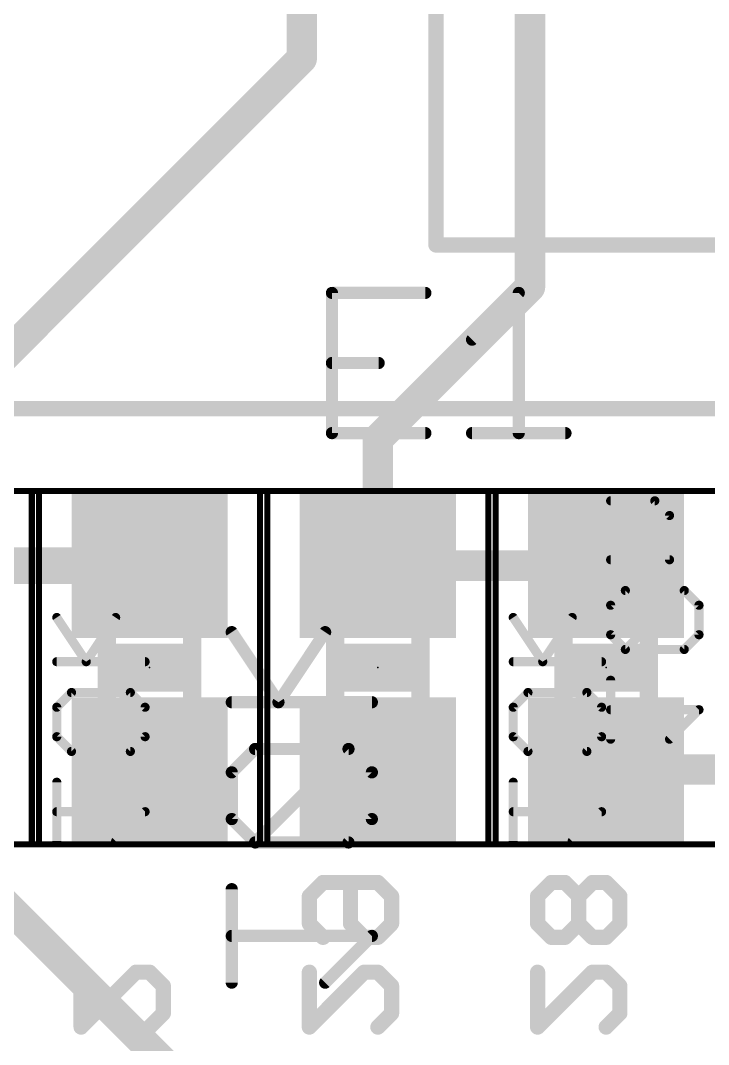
# Model space of a CAD drawing. Extents: x -0.1 to 85.2, y -25.2 to 58.4.
# Drawn here: x 62.42 to 68.17, y 34.32 to 42.86 of the extents above; entities that cross this region are included whole.
import ezdxf

# ---------------------------------------------------------------- set-up
doc = ezdxf.new("R2010")
doc.units = 0
for name, color, linetype in [('16', 175, 'CONTINUOUS'), ('21', 253, 'CONTINUOUS'), ('24', 7, 'CONTINUOUS'), ('25', 253, 'CONTINUOUS'), ('26', 253, 'CONTINUOUS'), ('28', 253, 'CONTINUOUS'), ('30', 253, 'CONTINUOUS'), ('32', 253, 'CONTINUOUS'), ('36', 253, 'CONTINUOUS'), ('40', 175, 'CONTINUOUS'), ('49', 253, 'CONTINUOUS'), ('52', 253, 'CONTINUOUS')]:
    doc.layers.add(name, color=color, linetype=linetype)

# ---------------------------------------------------------------- blocks, each defined once
blk = doc.blocks.new('RECT')
blk.add_solid([(-0.5, -0.5), (0.5, -0.5), (-0.5, 0.5), (0.5, 0.5)])

msp = doc.modelspace()

# ---------------------------------------------------------------- linework, layer by layer
at = {"layer": '16'}
for points, const_width in [([(66.675, 40.64), (66.675, 47.705)], 0.254), ([(64.77, 42.545), (64.77, 44.37)], 0.254), ([(61.61, 39.385), (64.77, 42.545)], 0.254), ([(65.405, 39.37), (66.675, 40.64)], 0.254), ([(65.405, 38.315), (65.405, 39.37)], 0.254), ([(61.595, 38.315), (63.5, 38.315)], 0.3048), ([(65.405, 38.315), (67.31, 38.315)], 0.254), ([(67.31, 36.615), (69.215, 36.615)], 0.254), ([(68.58, 29.21), (61.595, 36.195)], 0.254)]:
    msp.add_lwpolyline(points, dxfattribs=dict(at, const_width=const_width))
for points, const_width in [([(64.8149, 42.5001, 1), (64.7251, 42.5899)], 0.127), ([(64.7065, 42.545, 1), (64.8335, 42.545)], 0.127), ([(66.7199, 40.5951, 1), (66.6301, 40.6849)], 0.127), ([(66.6115, 40.64, 1), (66.7385, 40.64)], 0.127), ([(65.4685, 39.37, 1), (65.3415, 39.37)], 0.127), ([(65.3601, 39.4149, 1), (65.4499, 39.3251)], 0.127), ([(63.5, 38.2388, 1), (63.5, 38.3912)], 0.1524), ([(65.405, 38.3785, 1), (65.405, 38.2515)], 0.127), ([(67.31, 38.2515, 1), (67.31, 38.3785)], 0.127), ([(65.3415, 38.315, 1), (65.4685, 38.315)], 0.127), ([(67.31, 36.6785, 1), (67.31, 36.5515)], 0.127)]:
    msp.add_lwpolyline(points, format="xyb", dxfattribs=dict(at, const_width=const_width))
at = {"layer": '21', "const_width": 0.127}
for points in [[(65.89, 52.99), (65.89, 40.99)], [(65.89, 40.99), (78.89, 40.99)]]:
    msp.add_lwpolyline(points, dxfattribs=at)
at = {"layer": '21', "const_width": 0.0635}
for points in [[(65.89, 41.0218, 1), (65.89, 40.9582)], [(65.8582, 40.99, 1), (65.9218, 40.99)]]:
    msp.add_lwpolyline(points, format="xyb", dxfattribs=at)
at = {"layer": '24'}
for p in [(63.5, 37.465), (65.405, 37.465), (67.31, 37.465)]:
    msp.add_point(p, dxfattribs=at)
at = {"layer": '25', "const_width": 0.1016}
for points in [[(65.8016, 40.5902), (65.022, 40.5902)], [(65.022, 40.5902), (65.022, 39.4208)], [(66.1914, 40.2004), (66.5812, 40.5902)], [(66.5812, 40.5902), (66.5812, 39.4208)], [(65.022, 40.0055), (65.4118, 40.0055)], [(65.022, 39.4208), (65.8016, 39.4208)], [(66.1914, 39.4208), (66.971, 39.4208)]]:
    msp.add_lwpolyline(points, dxfattribs=at)
at = {"layer": '25', "const_width": 0.0508}
for points in [[(65.022, 40.6156, 1), (65.022, 40.5648)], [(65.0474, 40.5902, 1), (64.9966, 40.5902)], [(65.8016, 40.5648, 1), (65.8016, 40.6156)], [(66.6066, 40.5902, 1), (66.5558, 40.5902)], [(66.5992, 40.5722, 1), (66.5632, 40.6082)], [(66.1734, 40.2184, 1), (66.2094, 40.1824)], [(65.022, 40.0309, 1), (65.022, 39.9801)], [(65.4118, 39.9801, 1), (65.4118, 40.0309)], [(65.022, 39.4462, 1), (65.022, 39.3954)], [(65.8016, 39.3954, 1), (65.8016, 39.4462)], [(66.1914, 39.4462, 1), (66.1914, 39.3954)], [(66.971, 39.3954, 1), (66.971, 39.4462)], [(64.9966, 39.4208, 1), (65.0474, 39.4208)], [(66.5558, 39.4208, 1), (66.6066, 39.4208)]]:
    msp.add_lwpolyline(points, format="xyb", dxfattribs=at)
at = {"layer": '26', "const_width": 0.127}
for points in [[(64.8335, 35.5585), (64.9479, 35.6729)], [(64.9479, 35.6729), (65.4055, 35.6729)], [(65.1767, 35.3297), (65.1767, 35.6729)], [(65.4055, 35.6729), (65.5199, 35.5585)], [(66.8529, 35.6729), (66.7385, 35.5585)], [(66.9673, 35.6729), (66.8529, 35.6729)], [(67.0817, 35.5585), (66.9673, 35.6729)], [(67.1961, 35.6729), (67.0817, 35.5585)], [(67.3105, 35.6729), (67.1961, 35.6729)], [(67.4249, 35.5585), (67.3105, 35.6729)], [(64.8335, 35.3297), (64.8335, 35.5585)], [(65.5199, 35.5585), (65.5199, 35.3297)], [(66.7385, 35.5585), (66.7385, 35.3297)], [(67.0817, 35.3297), (67.0817, 35.5585)], [(67.4249, 35.3297), (67.4249, 35.5585)], [(64.9479, 35.2153), (64.8335, 35.3297)], [(65.2911, 35.2153), (65.1767, 35.3297)], [(65.5199, 35.3297), (65.4055, 35.2153)], [(66.7385, 35.3297), (66.8529, 35.2153)], [(66.9673, 35.2153), (67.0817, 35.3297)], [(67.0817, 35.3297), (67.1961, 35.2153)], [(67.3105, 35.2153), (67.4249, 35.3297)], [(65.4055, 35.2153), (65.2911, 35.2153)], [(66.8529, 35.2153), (66.9673, 35.2153)], [(67.1961, 35.2153), (67.3105, 35.2153)], [(62.9285, 34.9245), (62.9285, 34.4669)], [(62.9285, 34.4669), (63.3861, 34.9245)], [(63.3861, 34.9245), (63.5005, 34.9245)], [(63.5005, 34.9245), (63.6149, 34.8101)], [(64.8335, 34.9245), (64.8335, 34.4669)], [(64.8335, 34.4669), (65.2911, 34.9245)], [(65.2911, 34.9245), (65.4055, 34.9245)], [(65.4055, 34.9245), (65.5199, 34.8101)], [(66.7385, 34.9245), (66.7385, 34.4669)], [(66.7385, 34.4669), (67.1961, 34.9245)], [(67.1961, 34.9245), (67.3105, 34.9245)], [(67.3105, 34.9245), (67.4249, 34.8101)], [(63.6149, 34.8101), (63.6149, 34.5813)], [(65.5199, 34.8101), (65.5199, 34.5813)], [(67.4249, 34.8101), (67.4249, 34.5813)], [(63.6149, 34.5813), (63.5005, 34.4669)], [(65.5199, 34.5813), (65.4055, 34.4669)], [(67.4249, 34.5813), (67.3105, 34.4669)]]:
    msp.add_lwpolyline(points, dxfattribs=at)
at = {"layer": '26', "const_width": 0.0635}
for points in [[(64.9479, 35.7047, 1), (64.9479, 35.6412)], [(64.9703, 35.6505, 1), (64.9254, 35.6954)], [(65.2084, 35.6729, 1), (65.1449, 35.6729)], [(65.4279, 35.6954, 1), (65.383, 35.6505)], [(65.4055, 35.6412, 1), (65.4055, 35.7047)], [(66.8529, 35.7047, 1), (66.8529, 35.6412)], [(66.8753, 35.6505, 1), (66.8304, 35.6954)], [(66.9897, 35.6954, 1), (66.9448, 35.6505)], [(66.9673, 35.6412, 1), (66.9673, 35.7047)], [(67.1961, 35.7047, 1), (67.1961, 35.6412)], [(67.2185, 35.6505, 1), (67.1736, 35.6954)], [(67.3329, 35.6954, 1), (67.288, 35.6505)], [(67.3105, 35.6412, 1), (67.3105, 35.7047)], [(64.8653, 35.5585, 1), (64.8017, 35.5585)], [(65.5516, 35.5585, 1), (65.4881, 35.5585)], [(66.7703, 35.5585, 1), (66.7067, 35.5585)], [(67.1134, 35.5585, 1), (67.0499, 35.5585)], [(67.4566, 35.5585, 1), (67.3931, 35.5585)], [(64.811, 35.581, 1), (64.856, 35.5361)], [(65.4974, 35.5361, 1), (65.5423, 35.581)], [(66.716, 35.581, 1), (66.761, 35.5361)], [(67.0592, 35.581, 1), (67.1041, 35.5361)], [(67.0592, 35.5361, 1), (67.1041, 35.581)], [(67.4024, 35.5361, 1), (67.4473, 35.581)], [(64.8017, 35.3297, 1), (64.8653, 35.3297)], [(64.856, 35.3522, 1), (64.811, 35.3073)], [(65.1991, 35.3522, 1), (65.1542, 35.3073)], [(65.1449, 35.3297, 1), (65.2084, 35.3297)], [(65.4881, 35.3297, 1), (65.5516, 35.3297)], [(65.5423, 35.3073, 1), (65.4974, 35.3522)], [(66.7067, 35.3297, 1), (66.7703, 35.3297)], [(66.761, 35.3522, 1), (66.716, 35.3073)], [(67.0499, 35.3297, 1), (67.1134, 35.3297)], [(67.1041, 35.3522, 1), (67.0592, 35.3073)], [(67.1041, 35.3073, 1), (67.0592, 35.3522)], [(67.3931, 35.3297, 1), (67.4566, 35.3297)], [(67.4473, 35.3073, 1), (67.4024, 35.3522)], [(65.2911, 35.2471, 1), (65.2911, 35.1836)], [(65.4055, 35.1836, 1), (65.4055, 35.2471)], [(66.8529, 35.2471, 1), (66.8529, 35.1836)], [(66.9673, 35.1836, 1), (66.9673, 35.2471)], [(67.1961, 35.2471, 1), (67.1961, 35.1836)], [(67.3105, 35.1836, 1), (67.3105, 35.2471)], [(64.9254, 35.1929, 1), (64.9703, 35.2378)], [(65.2686, 35.1929, 1), (65.3135, 35.2378)], [(65.383, 35.2378, 1), (65.4279, 35.1929)], [(66.8304, 35.1929, 1), (66.8753, 35.2378)], [(66.9448, 35.2378, 1), (66.9897, 35.1929)], [(67.1736, 35.1929, 1), (67.2185, 35.2378)], [(67.288, 35.2378, 1), (67.3329, 35.1929)], [(62.9603, 34.9245, 1), (62.8967, 34.9245)], [(63.3861, 34.9563, 1), (63.3861, 34.8928)], [(63.4085, 34.9021, 1), (63.3636, 34.947)], [(63.5229, 34.947, 1), (63.478, 34.9021)], [(63.5005, 34.8928, 1), (63.5005, 34.9563)], [(64.8653, 34.9245, 1), (64.8017, 34.9245)], [(65.2911, 34.9563, 1), (65.2911, 34.8928)], [(65.3135, 34.9021, 1), (65.2686, 34.947)], [(65.4279, 34.947, 1), (65.383, 34.9021)], [(65.4055, 34.8928, 1), (65.4055, 34.9563)], [(66.7703, 34.9245, 1), (66.7067, 34.9245)], [(67.1961, 34.9563, 1), (67.1961, 34.8928)], [(67.2185, 34.9021, 1), (67.1736, 34.947)], [(67.3329, 34.947, 1), (67.288, 34.9021)], [(67.3105, 34.8928, 1), (67.3105, 34.9563)], [(63.6466, 34.8101, 1), (63.5831, 34.8101)], [(63.5924, 34.7877, 1), (63.6373, 34.8326)], [(65.5516, 34.8101, 1), (65.4881, 34.8101)], [(65.4974, 34.7877, 1), (65.5423, 34.8326)], [(67.4566, 34.8101, 1), (67.3931, 34.8101)], [(67.4024, 34.7877, 1), (67.4473, 34.8326)], [(63.5831, 34.5813, 1), (63.6466, 34.5813)], [(63.6373, 34.5589, 1), (63.5924, 34.6038)], [(65.4881, 34.5813, 1), (65.5516, 34.5813)], [(65.5423, 34.5589, 1), (65.4974, 34.6038)], [(67.3931, 34.5813, 1), (67.4566, 34.5813)], [(67.4473, 34.5589, 1), (67.4024, 34.6038)], [(62.906, 34.4894, 1), (62.951, 34.4445)], [(63.478, 34.4894, 1), (63.5229, 34.4445)], [(64.811, 34.4894, 1), (64.856, 34.4445)], [(65.383, 34.4894, 1), (65.4279, 34.4445)], [(66.716, 34.4894, 1), (66.761, 34.4445)], [(67.288, 34.4894, 1), (67.3329, 34.4445)], [(62.8967, 34.4669, 1), (62.9603, 34.4669)], [(64.8017, 34.4669, 1), (64.8653, 34.4669)], [(66.7067, 34.4669, 1), (66.7703, 34.4669)]]:
    msp.add_lwpolyline(points, format="xyb", dxfattribs=at)
at = {"layer": '28'}
for points, const_width in [([(67.3481, 38.8755, 1), (67.3481, 38.8374)], 0.0381), ([(67.7302, 38.8699, 1), (67.7032, 38.8429)], 0.0381), ([(67.7167, 38.8374, 1), (67.7167, 38.8755)], 0.0381), ([(67.8586, 38.7335, 1), (67.8205, 38.7335)], 0.0381), ([(67.8261, 38.7201, 1), (67.8531, 38.747)], 0.0381), ([(67.3481, 38.384, 1), (67.3481, 38.3459)], 0.0381), ([(67.8205, 38.3649, 1), (67.8586, 38.3649)], 0.0381), ([(67.8396, 38.3459, 1), (67.8396, 38.384)], 0.0381), ([(67.471, 38.1271, 1), (67.471, 38.089)], 0.0381), ([(67.4844, 38.0945, 1), (67.4575, 38.1215)], 0.0381), ([(67.9759, 38.1215, 1), (67.949, 38.0945)], 0.0381), ([(67.9759, 38.0945, 1), (67.949, 38.1215)], 0.0381), ([(67.9625, 38.089, 1), (67.9625, 38.1271)], 0.0381), ([(67.3671, 37.9851, 1), (67.3291, 37.9851)], 0.0381), ([(67.3346, 37.9986, 1), (67.3616, 37.9717)], 0.0381), ([(68.1044, 37.9851, 1), (68.0663, 37.9851)], 0.0381), ([(68.0719, 37.9717, 1), (68.0988, 37.9986)], 0.0381), ([(62.7412, 37.8936, 1), (62.7094, 37.8725)], 0.0381), ([(63.2326, 37.8725, 1), (63.2009, 37.8936)], 0.0381), ([(66.5512, 37.8936, 1), (66.5194, 37.8725)], 0.0381), ([(67.0426, 37.8725, 1), (67.0109, 37.8936)], 0.0381), ([(64.2069, 37.7751, 1), (64.1647, 37.7469)], 0.0508), ([(64.9865, 37.7469, 1), (64.9443, 37.7751)], 0.0508), ([(67.3616, 37.7529, 1), (67.3346, 37.7259)], 0.0381), ([(67.3291, 37.7394, 1), (67.3671, 37.7394)], 0.0381), ([(68.0663, 37.7394, 1), (68.1044, 37.7394)], 0.0381), ([(68.0988, 37.7259, 1), (68.0719, 37.7529)], 0.0381), ([(67.4575, 37.63, 1), (67.4844, 37.603)], 0.0381), ([(67.471, 37.6356, 1), (67.471, 37.5975)], 0.0381), ([(67.4575, 37.603, 1), (67.4844, 37.63)], 0.0381), ([(67.949, 37.63, 1), (67.9759, 37.603)], 0.0381), ([(67.9625, 37.5975, 1), (67.9625, 37.6356)], 0.0381), ([(62.7253, 37.5335, 1), (62.7253, 37.4954)], 0.0381), ([(62.9552, 37.525, 1), (62.9869, 37.5039)], 0.0381), ([(62.9552, 37.5039, 1), (62.9869, 37.525)], 0.0381), ([(63.4625, 37.4954, 1), (63.4625, 37.5335)], 0.0381), ([(66.5353, 37.5335, 1), (66.5353, 37.4954)], 0.0381), ([(66.7652, 37.525, 1), (66.7969, 37.5039)], 0.0381), ([(66.7652, 37.5039, 1), (66.7969, 37.525)], 0.0381), ([(67.2725, 37.4954, 1), (67.2725, 37.5335)], 0.0381), ([(67.3671, 37.3596, 1), (67.3291, 37.3596)], 0.0381), ([(62.8482, 37.2765, 1), (62.8482, 37.2384)], 0.0381), ([(62.8616, 37.244, 1), (62.8347, 37.271)], 0.0381), ([(63.3531, 37.271, 1), (63.3262, 37.244)], 0.0381), ([(63.3531, 37.244, 1), (63.3262, 37.271)], 0.0381), ([(63.3397, 37.2384, 1), (63.3397, 37.2765)], 0.0381), ([(66.6582, 37.2765, 1), (66.6582, 37.2384)], 0.0381), ([(66.6716, 37.244, 1), (66.6447, 37.271)], 0.0381), ([(67.1631, 37.271, 1), (67.1362, 37.244)], 0.0381), ([(67.1631, 37.244, 1), (67.1362, 37.271)], 0.0381), ([(67.1497, 37.2384, 1), (67.1497, 37.2765)], 0.0381), ([(62.7444, 37.1346, 1), (62.7063, 37.1346)], 0.0381), ([(62.7118, 37.1481, 1), (62.7388, 37.1211)], 0.0381), ([(63.4816, 37.1346, 1), (63.4435, 37.1346)], 0.0381), ([(63.4491, 37.1211, 1), (63.476, 37.1481)], 0.0381), ([(64.1858, 37.2017, 1), (64.1858, 37.1509)], 0.0508), ([(64.5545, 37.1904, 1), (64.5967, 37.1622)], 0.0508), ([(64.5545, 37.1622, 1), (64.5967, 37.1904)], 0.0508), ([(65.3552, 37.1509, 1), (65.3552, 37.2017)], 0.0508), ([(66.5218, 37.1481, 1), (66.5488, 37.1211)], 0.0381), ([(66.5543, 37.1346, 1), (66.5163, 37.1346)], 0.0381), ([(67.2916, 37.1346, 1), (67.2535, 37.1346)], 0.0381), ([(67.2591, 37.1211, 1), (67.286, 37.1481)], 0.0381), ([(67.3481, 37.1329, 1), (67.3481, 37.0948)], 0.0381), ([(68.0988, 37.1004, 1), (68.0719, 37.1273)], 0.0381), ([(68.0853, 37.0948, 1), (68.0853, 37.1329)], 0.0381), ([(62.7388, 36.9023, 1), (62.7118, 36.8754)], 0.0381), ([(62.7063, 36.8889, 1), (62.7444, 36.8889)], 0.0381), ([(63.4435, 36.8889, 1), (63.4816, 36.8889)], 0.0381), ([(63.476, 36.8754, 1), (63.4491, 36.9023)], 0.0381), ([(66.5488, 36.9023, 1), (66.5218, 36.8754)], 0.0381), ([(66.5163, 36.8889, 1), (66.5543, 36.8889)], 0.0381), ([(67.2535, 36.8889, 1), (67.2916, 36.8889)], 0.0381), ([(67.286, 36.8754, 1), (67.2591, 36.9023)], 0.0381), ([(67.8261, 36.8816, 1), (67.8531, 36.8546)], 0.0381), ([(64.3807, 36.8119, 1), (64.3807, 36.7611)], 0.0508), ([(64.3987, 36.7685, 1), (64.3627, 36.8045)], 0.0508), ([(65.1783, 36.8045, 1), (65.1423, 36.7685)], 0.0508), ([(65.1783, 36.7685, 1), (65.1423, 36.8045)], 0.0508), ([(65.1603, 36.7611, 1), (65.1603, 36.8119)], 0.0508), ([(67.3291, 36.8681, 1), (67.3671, 36.8681)], 0.0381), ([(62.8347, 36.7795, 1), (62.8616, 36.7525)], 0.0381), ([(62.8482, 36.7851, 1), (62.8482, 36.747)], 0.0381), ([(62.8347, 36.7525, 1), (62.8616, 36.7795)], 0.0381), ([(63.3262, 36.7795, 1), (63.3531, 36.7525)], 0.0381), ([(63.3397, 36.747, 1), (63.3397, 36.7851)], 0.0381), ([(66.6447, 36.7795, 1), (66.6716, 36.7525)], 0.0381), ([(66.6582, 36.7851, 1), (66.6582, 36.747)], 0.0381), ([(66.6447, 36.7525, 1), (66.6716, 36.7795)], 0.0381), ([(67.1362, 36.7795, 1), (67.1631, 36.7525)], 0.0381), ([(67.1497, 36.747, 1), (67.1497, 36.7851)], 0.0381), ([(64.2112, 36.5916, 1), (64.1604, 36.5916)], 0.0508), ([(65.3806, 36.5916, 1), (65.3298, 36.5916)], 0.0508), ([(64.1678, 36.6096, 1), (64.2038, 36.5736)], 0.0508), ([(65.3372, 36.5736, 1), (65.3732, 36.6096)], 0.0508), ([(62.7444, 36.5091, 1), (62.7063, 36.5091)], 0.0381), ([(66.5543, 36.5091, 1), (66.5163, 36.5091)], 0.0381), ([(62.7253, 36.2824, 1), (62.7253, 36.2443)], 0.0381), ([(63.476, 36.2499, 1), (63.4491, 36.2768)], 0.0381), ([(63.4625, 36.2443, 1), (63.4625, 36.2824)], 0.0381), ([(66.5353, 36.2824, 1), (66.5353, 36.2443)], 0.0381), ([(67.286, 36.2499, 1), (67.2591, 36.2768)], 0.0381), ([(67.2725, 36.2443, 1), (67.2725, 36.2824)], 0.0381), ([(64.2038, 36.2198, 1), (64.1678, 36.1838)], 0.0508), ([(64.1604, 36.2018, 1), (64.2112, 36.2018)], 0.0508), ([(65.3298, 36.2018, 1), (65.3806, 36.2018)], 0.0508), ([(65.3732, 36.1838, 1), (65.3372, 36.2198)], 0.0508), ([(63.2033, 36.0311, 1), (63.2303, 36.0041)], 0.0381), ([(64.3627, 36.0249, 1), (64.3987, 35.9889)], 0.0508), ([(64.3807, 36.0323, 1), (64.3807, 35.9815)], 0.0508), ([(64.3627, 35.9889, 1), (64.3987, 36.0249)], 0.0508), ([(65.1423, 36.0249, 1), (65.1783, 35.9889)], 0.0508), ([(65.1603, 35.9815, 1), (65.1603, 36.0323)], 0.0508), ([(67.0133, 36.0311, 1), (67.0403, 36.0041)], 0.0381), ([(62.7063, 36.0176, 1), (62.7444, 36.0176)], 0.0381), ([(66.5163, 36.0176, 1), (66.5543, 36.0176)], 0.0381), ([(64.2112, 35.6171, 1), (64.1604, 35.6171)], 0.0508), ([(64.1858, 35.2527, 1), (64.1858, 35.2019)], 0.0508), ([(65.3732, 35.2093, 1), (65.3372, 35.2453)], 0.0508), ([(65.3552, 35.2019, 1), (65.3552, 35.2527)], 0.0508), ([(64.1604, 34.8375, 1), (64.2112, 34.8375)], 0.0508), ([(64.9474, 34.8555, 1), (64.9834, 34.8195)], 0.0508)]:
    msp.add_lwpolyline(points, format="xyb", dxfattribs=dict(at, const_width=const_width))
for points, const_width in [([(67.7167, 38.8564), (67.3481, 38.8564)], 0.0762), ([(67.8396, 38.7335), (67.7167, 38.8564)], 0.0762), ([(67.8396, 38.3649), (67.8396, 38.7335)], 0.0762), ([(67.3481, 38.3649), (67.8396, 38.3649)], 0.0762), ([(67.471, 38.108), (67.3481, 37.9851)], 0.0762), ([(67.9625, 38.108), (67.471, 38.108)], 0.0762), ([(67.471, 37.6165), (67.9625, 38.108)], 0.0762), ([(68.0853, 37.9851), (67.9625, 38.108)], 0.0762), ([(67.3481, 37.9851), (67.3481, 37.7394)], 0.0762), ([(68.0853, 37.7394), (68.0853, 37.9851)], 0.0762), ([(62.7253, 37.883), (62.971, 37.5144)], 0.0762), ([(62.971, 37.5144), (63.2168, 37.883)], 0.0762), ([(66.5353, 37.883), (66.781, 37.5144)], 0.0762), ([(66.781, 37.5144), (67.0268, 37.883)], 0.0762), ([(64.1858, 37.761), (64.5756, 37.1763)], 0.1016), ([(64.5756, 37.1763), (64.9654, 37.761)], 0.1016), ([(67.3481, 37.7394), (67.471, 37.6165)], 0.0762), ([(67.9625, 37.6165), (68.0853, 37.7394)], 0.0762), ([(67.471, 37.6165), (67.9625, 37.6165)], 0.0762), ([(62.7253, 37.5144), (63.4625, 37.5144)], 0.0762), ([(66.5353, 37.5144), (67.2725, 37.5144)], 0.0762), ([(67.3481, 36.8681), (67.3481, 37.3596)], 0.0762), ([(62.8482, 37.2575), (62.7253, 37.1346)], 0.0762), ([(63.3397, 37.2575), (62.8482, 37.2575)], 0.0762), ([(62.8482, 36.766), (63.3397, 37.2575)], 0.0762), ([(63.4625, 37.1346), (63.3397, 37.2575)], 0.0762), ([(66.6582, 37.2575), (66.5353, 37.1346)], 0.0762), ([(67.1497, 37.2575), (66.6582, 37.2575)], 0.0762), ([(66.6582, 36.766), (67.1497, 37.2575)], 0.0762), ([(67.2725, 37.1346), (67.1497, 37.2575)], 0.0762), ([(62.7253, 37.1346), (62.7253, 36.8889)], 0.0762), ([(63.4625, 36.8889), (63.4625, 37.1346)], 0.0762), ([(64.1858, 37.1763), (65.3552, 37.1763)], 0.1016), ([(66.5353, 37.1346), (66.5353, 36.8889)], 0.0762), ([(67.2725, 36.8889), (67.2725, 37.1346)], 0.0762), ([(68.0853, 37.1138), (67.3481, 37.1138)], 0.0762), ([(67.8396, 36.8681), (68.0853, 37.1138)], 0.0762), ([(62.7253, 36.8889), (62.8482, 36.766)], 0.0762), ([(63.3397, 36.766), (63.4625, 36.8889)], 0.0762), ([(66.5353, 36.8889), (66.6582, 36.766)], 0.0762), ([(67.1497, 36.766), (67.2725, 36.8889)], 0.0762), ([(64.3807, 36.7865), (64.1858, 36.5916)], 0.1016), ([(65.1603, 36.7865), (64.3807, 36.7865)], 0.1016), ([(64.3807, 36.0069), (65.1603, 36.7865)], 0.1016), ([(65.3552, 36.5916), (65.1603, 36.7865)], 0.1016), ([(62.8482, 36.766), (63.3397, 36.766)], 0.0762), ([(66.6582, 36.766), (67.1497, 36.766)], 0.0762), ([(64.1858, 36.5916), (64.1858, 36.2018)], 0.1016), ([(65.3552, 36.2018), (65.3552, 36.5916)], 0.1016), ([(62.7253, 36.0176), (62.7253, 36.5091)], 0.0762), ([(66.5353, 36.0176), (66.5353, 36.5091)], 0.0762), ([(63.4625, 36.2633), (62.7253, 36.2633)], 0.0762), ([(63.2168, 36.0176), (63.4625, 36.2633)], 0.0762), ([(67.2725, 36.2633), (66.5353, 36.2633)], 0.0762), ([(67.0268, 36.0176), (67.2725, 36.2633)], 0.0762), ([(64.1858, 36.2018), (64.3807, 36.0069)], 0.1016), ([(65.1603, 36.0069), (65.3552, 36.2018)], 0.1016), ([(64.3807, 36.0069), (65.1603, 36.0069)], 0.1016), ([(64.1858, 34.8375), (64.1858, 35.6171)], 0.1016), ([(65.3552, 35.2273), (64.1858, 35.2273)], 0.1016), ([(64.9654, 34.8375), (65.3552, 35.2273)], 0.1016)]:
    msp.add_lwpolyline(points, dxfattribs=dict(at, const_width=const_width))
at = {"layer": '40', "const_width": 0.0508}
for points in [[(62.578, 38.938), (60.612, 38.938)], [(62.517, 38.938), (62.517, 35.992)], [(64.483, 38.938), (62.517, 38.938)], [(62.578, 35.992), (62.578, 38.938)], [(64.422, 38.938), (64.422, 35.992)], [(66.388, 38.938), (64.422, 38.938)], [(64.483, 35.992), (64.483, 38.938)], [(66.327, 38.938), (66.327, 35.992)], [(68.293, 38.938), (66.327, 38.938)], [(66.388, 35.992), (66.388, 38.938)], [(60.612, 35.992), (62.578, 35.992)], [(62.517, 35.992), (64.483, 35.992)], [(64.422, 35.992), (66.388, 35.992)], [(66.327, 35.992), (68.293, 35.992)]]:
    msp.add_lwpolyline(points, dxfattribs=at)
at = {"layer": '40', "const_width": 0.0254}
for points in [[(62.5297, 38.938, 1), (62.5043, 38.938)], [(62.517, 38.9507, 1), (62.517, 38.9253)], [(62.5907, 38.938, 1), (62.5653, 38.938)], [(62.578, 38.9253, 1), (62.578, 38.9507)], [(64.4347, 38.938, 1), (64.4093, 38.938)], [(64.422, 38.9507, 1), (64.422, 38.9253)], [(64.4957, 38.938, 1), (64.4703, 38.938)], [(64.483, 38.9253, 1), (64.483, 38.9507)], [(66.3397, 38.938, 1), (66.3143, 38.938)], [(66.327, 38.9507, 1), (66.327, 38.9253)], [(66.4007, 38.938, 1), (66.3753, 38.938)], [(66.388, 38.9253, 1), (66.388, 38.9507)], [(62.517, 36.0047, 1), (62.517, 35.9793)], [(62.5043, 35.992, 1), (62.5297, 35.992)], [(62.5653, 35.992, 1), (62.5907, 35.992)], [(62.578, 35.9793, 1), (62.578, 36.0047)], [(64.422, 36.0047, 1), (64.422, 35.9793)], [(64.4093, 35.992, 1), (64.4347, 35.992)], [(64.4703, 35.992, 1), (64.4957, 35.992)], [(64.483, 35.9793, 1), (64.483, 36.0047)], [(66.327, 36.0047, 1), (66.327, 35.9793)], [(66.3143, 35.992, 1), (66.3397, 35.992)], [(66.3753, 35.992, 1), (66.4007, 35.992)], [(66.388, 35.9793, 1), (66.388, 36.0047)]]:
    msp.add_lwpolyline(points, format="xyb", dxfattribs=at)
at = {"layer": '49', "const_width": 0.127}
msp.add_lwpolyline([(5.445, 39.625), (79.645, 39.625)], dxfattribs=at)
at = {"layer": '52', "const_width": 0.1524}
for points in [[(63.144, 37.033), (63.144, 37.897)], [(63.856, 37.897), (63.856, 37.033)], [(65.049, 37.033), (65.049, 37.897)], [(65.761, 37.897), (65.761, 37.033)], [(66.954, 37.033), (66.954, 37.897)], [(67.666, 37.897), (67.666, 37.033)]]:
    msp.add_lwpolyline(points, dxfattribs=at)
at = {"layer": '52', "const_width": 0.0762}
for points in [[(63.1821, 37.897, 1), (63.1059, 37.897)], [(63.8941, 37.897, 1), (63.8179, 37.897)], [(65.0871, 37.897, 1), (65.0109, 37.897)], [(65.7991, 37.897, 1), (65.7229, 37.897)], [(66.9921, 37.897, 1), (66.9159, 37.897)], [(67.7041, 37.897, 1), (67.6279, 37.897)], [(63.1059, 37.033, 1), (63.1821, 37.033)], [(63.8179, 37.033, 1), (63.8941, 37.033)], [(65.0109, 37.033, 1), (65.0871, 37.033)], [(65.7229, 37.033, 1), (65.7991, 37.033)], [(66.9159, 37.033, 1), (66.9921, 37.033)], [(67.6279, 37.033, 1), (67.7041, 37.033)]]:
    msp.add_lwpolyline(points, format="xyb", dxfattribs=at)

# ---------------------------------------------------------------- block references
at = {"layer": '16', "yscale": 1.1, "rotation": 270}
for p in [(63.5, 38.315), (65.405, 38.315), (67.31, 38.315), (63.5, 36.615), (65.405, 36.615), (67.31, 36.615)]:
    msp.add_blockref('RECT', p, dxfattribs=at)
at = {"layer": '30', "xscale": 1.2032, "yscale": 1.3032, "rotation": 270}
for p in [(63.5, 38.315), (65.405, 38.315), (67.31, 38.315), (63.5, 36.615), (65.405, 36.615), (67.31, 36.615)]:
    msp.add_blockref('RECT', p, dxfattribs=at)
at = {"layer": '32', "yscale": 1.1, "rotation": 270}
for p in [(63.5, 38.315), (65.405, 38.315), (67.31, 38.315), (63.5, 36.615), (65.405, 36.615), (67.31, 36.615)]:
    msp.add_blockref('RECT', p, dxfattribs=at)
at = {"layer": '36', "xscale": 0.3998, "yscale": 0.8002, "rotation": 270}
for p in [(63.5, 37.465), (65.405, 37.465), (67.31, 37.465)]:
    msp.add_blockref('RECT', p, dxfattribs=at)
at = {"layer": '52', "xscale": 0.4064, "yscale": 0.8636, "rotation": 270}
for p in [(63.5, 38.1), (65.405, 38.1), (67.31, 38.1), (63.5, 36.83), (65.405, 36.83), (67.31, 36.83)]:
    msp.add_blockref('RECT', p, dxfattribs=at)

doc.saveas('drawing.dxf')
